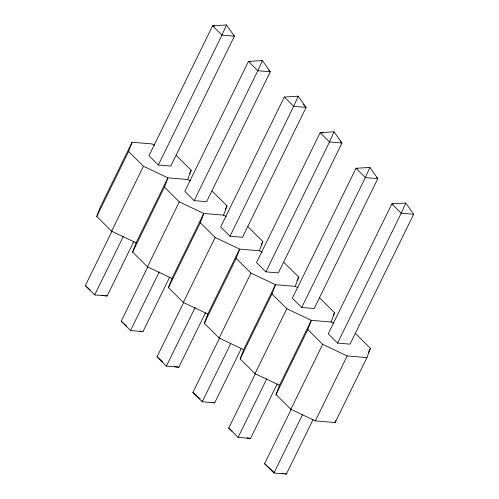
<?xml version="1.0" encoding="UTF-8"?>
<svg xmlns="http://www.w3.org/2000/svg" width="499" height="499" viewBox="0 0 499 499"><rect width="100%" height="100%" fill="white"/><g stroke="black" fill="none" stroke-linecap="round" stroke-linejoin="round"><path stroke-width="0.75" d="M202.307 400.84L202.238 401.764L214.689 402.818L241.379 348.339M274.007 472.073L273.939 473.002L286.395 474.05L313.079 419.572M355.569 333.606L370.414 348.364L366.933 357.615L335.116 422.566L315.343 420.9L290.867 409.292L276.016 394.541L279.496 385.284L255.014 373.676L240.162 358.918L243.643 349.668L219.167 338.054L204.316 323.302L207.796 314.052L183.314 302.438L168.462 287.686L171.943 278.43L147.467 266.822L132.615 252.07L136.096 242.813L111.614 231.205L96.762 216.454L100.243 207.197L132.067 142.246L151.833 143.912L154.634 145.24M96.762 216.454L128.586 151.503L132.067 142.246M132.615 252.07L164.433 187.119L167.913 177.862L187.686 179.528L190.481 180.856M187.686 179.528L191.167 170.278L176.315 155.52M168.462 287.686L200.286 222.735L203.767 213.478L223.533 215.144L226.334 216.472M223.533 215.144L227.014 205.894L212.169 191.142M204.316 323.302L236.133 258.351L239.614 249.095L259.386 250.766L262.181 252.089M259.386 250.766L262.867 241.51L248.015 226.758M240.162 358.918L271.986 293.967L275.467 284.717L295.233 286.382L298.034 287.705M295.233 286.382L298.714 277.126L283.869 262.374M276.016 394.541L307.833 329.583L311.314 320.333L331.087 321.998L333.881 323.327M331.087 321.998L334.567 312.742L319.716 297.99M335.116 422.566L335.921 420.432M226.496 24.95L221.961 35.105L158.326 165.007L148.97 155.713L212.605 25.811L226.496 24.95L234.418 36.153L170.783 166.061L158.326 165.007M262.349 60.566L257.815 70.721L194.173 200.629L184.817 191.335L248.458 61.427L262.349 60.566L270.271 71.775L206.63 201.677L194.173 200.629M298.196 96.182L293.662 106.337L230.027 236.245L220.67 226.951L284.311 97.043L298.196 96.182L306.118 107.391L242.483 237.293L230.027 236.245M334.049 131.805L329.515 141.959L265.873 271.861L256.517 262.568L320.158 132.665L334.049 131.805L341.971 143.007L278.33 272.909L265.873 271.861M369.896 167.421L365.362 177.575L301.727 307.478L292.37 298.184L356.012 168.282L369.896 167.421L377.818 178.623L314.183 308.525L301.727 307.478M405.749 203.037L401.215 213.192L337.574 343.094L328.217 333.8L391.858 203.898L405.749 203.037L413.671 214.239L350.03 344.148L337.574 343.094M111.614 231.205L143.431 166.254L128.586 151.503M133.826 241.491L107.142 295.963L94.685 294.915L85.329 285.621L112.019 231.143M94.685 294.915L123.428 236.245M136.096 242.813L167.913 177.862L143.431 166.254M189.452 173.764L191.167 170.278M147.467 266.822L179.284 201.87L164.433 187.119M169.679 277.107L142.988 331.579L130.532 330.531L121.182 321.237L147.866 266.759M130.532 330.531L159.275 271.868M171.943 278.43L203.767 213.478L179.284 201.87M225.305 209.387L227.014 205.894M183.314 302.438L215.131 237.487L200.286 222.735M205.526 312.723L178.842 367.195L166.385 366.147L157.029 356.854L183.719 302.375M166.385 366.147L195.128 307.484M207.796 314.052L239.614 249.095L215.131 237.487M261.152 245.003L262.867 241.51M219.167 338.054L250.985 273.103L236.133 258.351M230.632 343.799L202.238 401.764L192.882 392.47L219.566 337.998M243.643 349.668L275.467 284.717L250.985 273.103M297.005 280.619L298.714 277.126M255.014 373.676L286.831 308.719L271.986 293.967M277.232 383.956L250.542 438.434L238.085 437.386L228.729 428.086L255.419 373.614M238.085 437.386L266.828 378.716M279.496 385.284L311.314 320.333L286.831 308.719M333.195 315.536L334.567 312.742M290.867 409.292L322.685 344.341L307.833 329.583M302.675 414.332L273.939 473.002L264.582 463.708L291.266 409.23M315.343 420.9L347.167 355.949L366.933 357.615M368.362 352.55L370.414 348.364M214.807 25.998L212.605 25.811L221.961 35.105L234.418 36.153L233.32 35.061M250.654 61.614L248.458 61.427L257.815 70.721L270.271 71.775L268.618 70.134M323.09 132.909L320.158 132.665L329.515 141.959L341.971 143.007L340.318 141.367M357.477 168.406L356.012 168.282L365.362 177.575L377.818 178.623L376.72 177.532M393.324 204.022L391.858 203.898L401.215 213.192L413.671 214.239M102.039 295.152L103.499 295.383M104.952 295.614L107.142 295.963M140.076 331.118L142.988 331.579M174.469 366.503L178.842 367.195M212.505 402.468L214.689 402.818M246.899 437.854L250.542 438.434M282.022 473.351L283.476 473.582M284.935 473.819L286.395 474.05M322.685 344.341L347.167 355.949M85.329 285.621L90.319 290.05M121.182 321.237L126.721 326.159M157.029 356.854L162.574 361.775M192.882 392.47L200.087 398.869M228.729 428.086L232.054 431.042M264.582 463.708L273.452 471.58M303.367 104.659L306.118 107.391L293.662 106.337L284.311 97.043"/></g></svg>
